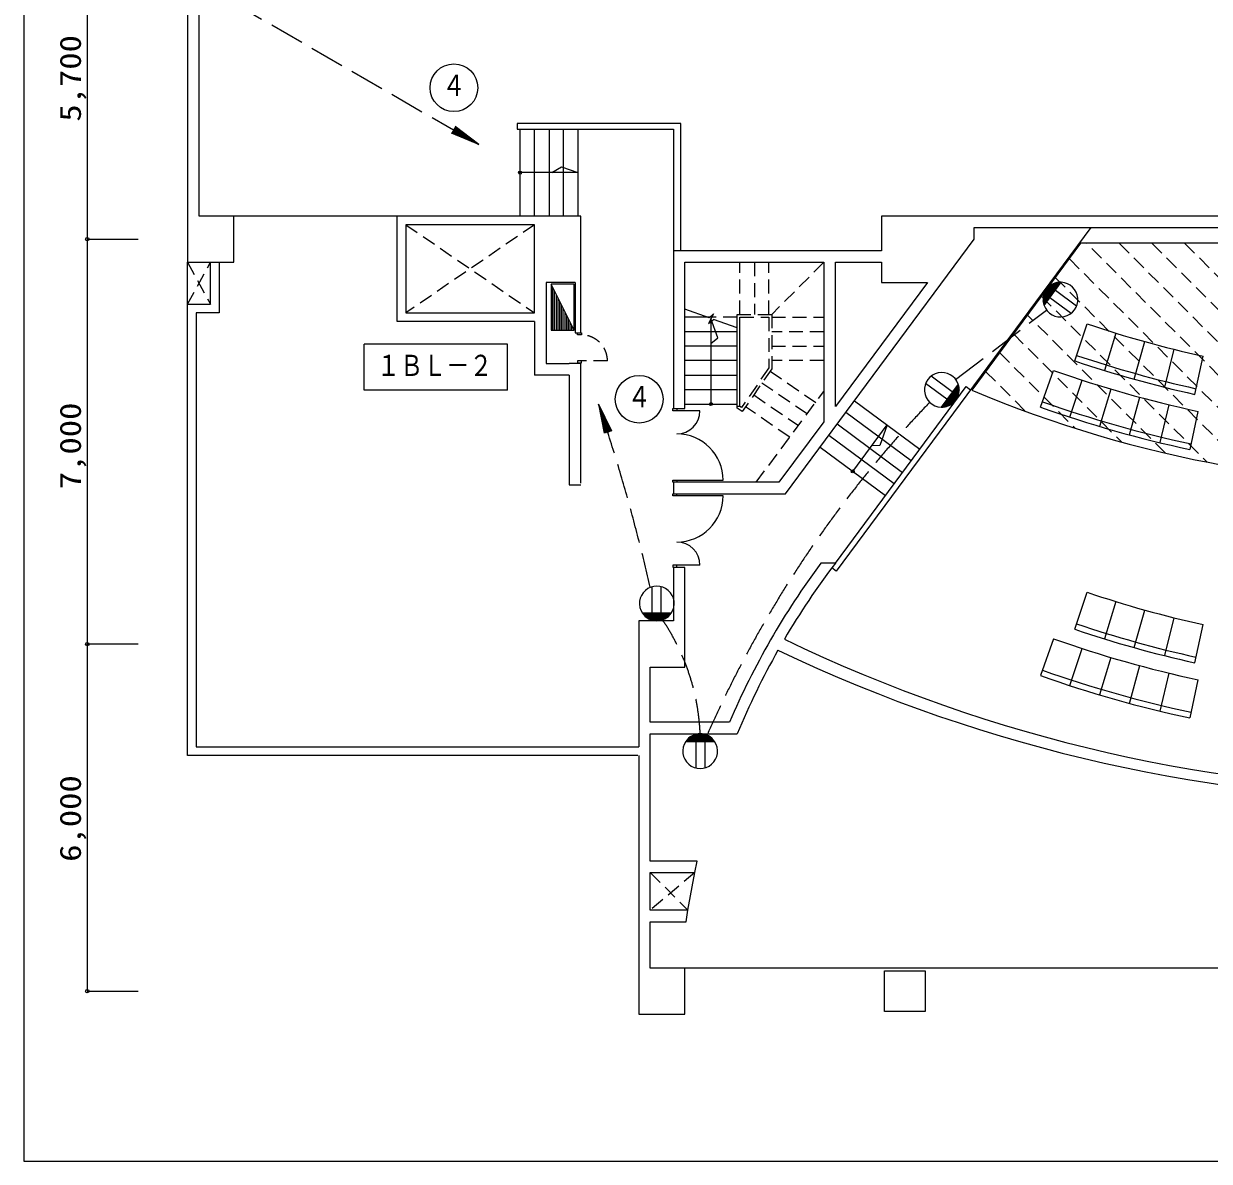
# Model space of a CAD drawing. Units: millimetres, scale not verified. Extents: x -74784 to -18784, y -38641 to 559.
# Drawn here: x -74784 to -54290, y -38641 to -18976 of the extents above; entities that cross this region are included whole.
import ezdxf
from ezdxf.enums import TextEntityAlignment as Align

# ---------------------------------------------------------------- set-up
doc = ezdxf.new("R2010")
doc.units = ezdxf.units.MM
doc.header["$LTSCALE"] = 200
for name, pattern in [('CHAIN1', [8, 5, -1, 1, -1]), ('DASHED1', [1.8, 1.2, -0.6]), ('DASHED3', [4, 3, -1])]:
    doc.linetypes.add(name, pattern=pattern)
for name, color, linetype, lineweight in [('1-8', 7, 'Continuous', 9), ('1-9', 4, 'Continuous', 9), ('8-0', 7, 'DASHED3', 9), ('8-1', 7, 'Continuous', 9), ('8-2', 7, 'Continuous', 9), ('F-1', 7, 'Continuous', 9)]:
    doc.layers.add(name, color=color, linetype=linetype, lineweight=lineweight)
doc.styles.add('ＭＳ ゴシック', font='')
doc.styles.get('ＭＳ ゴシック').set_extended_font_data('MS Gothic')

msp = doc.modelspace()

# ---------------------------------------------------------------- linework, layer by layer
at = {"layer": '1-8'}
for p, q in [((-66203.4, -22301), (-66203.4, -20801)), ((-65953.4, -22301), (-65953.4, -20801)), ((-65703.4, -20801), (-65703.4, -22301)), ((-65453.4, -22301), (-65453.4, -20801)), ((-65203.4, -20801), (-65203.4, -22301)), ((-63426.7, -22901), (-63426.7, -20701)), ((-65203.4, -21551), (-66203.4, -21551)), ((-65953.4, -22451), (-68178.4, -22451)), ((-68178.4, -22451), (-68178.4, -23976)), ((-65953.4, -23976), (-65953.4, -22451)), ((-59953.4, -22901), (-63553.4, -22901)), ((-56513.6, -22771), (-58396.5, -25312.7)), ((-43968.3, -22771), (-56513.6, -22771)), ((-65753.4, -23451), (-65753.4, -24851)), ((-65253.4, -23451), (-65753.4, -23451)), ((-68178.4, -23976), (-65953.4, -23976)), ((-62935.9, -24060.3), (-63353.4, -23912)), ((-65953.4, -24126), (-65953.4, -25051)), ((-62962, -24051), (-63353.4, -24051)), ((-62903.4, -24071.9), (-62903.4, -25551)), ((-62453.4, -24231.7), (-62861.1, -24086.9)), ((-56614.7, -24805), (-56398.4, -24165.5)), ((-65143.4, -24321.2), (-65143.4, -24356.2)), ((-62453.4, -24301), (-63353.4, -24301)), ((-62453.4, -25593.9), (-62453.4, -24231.7)), ((-62403.4, -25593.9), (-62403.4, -24249.5)), ((-55903.6, -24325.5), (-56102.5, -24970.5)), ((-62453.4, -24551), (-63353.4, -24551)), ((-55586, -25122.2), (-55404.6, -24472)), ((-54901.9, -24605), (-55065.7, -25259.8)), ((-54541.8, -25383.3), (-54395.8, -24724.3)), ((-65753.4, -24851), (-65353.4, -24851)), ((-65153.4, -24851), (-65353.4, -24851)), ((-65143.4, -24806.2), (-65213.4, -24806.2)), ((-65153.4, -26919.6), (-65153.4, -24851)), ((-62453.4, -24801), (-63353.4, -24801)), ((-57206.5, -25605.3), (-56980.9, -24969.1)), ((-65353.4, -25051), (-65953.4, -25051)), ((-65353.4, -25051), (-65353.4, -26947.3)), ((-63353.4, -25051), (-62453.4, -25051)), ((-56697.7, -25778.4), (-56488.6, -25136.6)), ((-63353.4, -25301), (-62453.4, -25301)), ((-55992.2, -25291.3), (-56184.7, -25938.3)), ((-63353.4, -25551), (-62453.4, -25551)), ((-62403.4, -25593.9), (-62453.4, -25593.9)), ((-60422.4, -25494), (-59293.1, -26330.6)), ((-55667.7, -26084.9), (-55491.9, -25433.2)), ((-54988.1, -25562.1), (-55147, -26218.1)), ((-63493.4, -25631), (-63493.4, -25666)), ((-59442, -26531.4), (-60571.3, -25694.9)), ((-54623.1, -26337.9), (-54481.2, -25678)), ((-60720.1, -25895.7), (-59590.8, -26732.3)), ((-59739.6, -26933.2), (-60868.9, -26096.6)), ((-61017.7, -26297.5), (-59888.4, -27134.1)), ((-65353.4, -26947.3), (-65151.3, -26947.3)), ((-63553.4, -26901), (-63553.4, -27101)), ((-63493.4, -26866), (-63493.4, -26901)), ((-63563.4, -27136), (-63563.4, -27101)), ((-62693.4, -27136), (-63563.4, -27136)), ((-63493.4, -27136), (-63493.4, -27101)), ((-63493.4, -28371), (-63493.4, -28336)), ((-60752.9, -28301), (-61003.3, -28301)), ((-56614.7, -29445.1), (-56398.4, -28805.7)), ((-55903.6, -28965.7), (-56102.5, -29610.7)), ((-64153.4, -29299.3), (-64153.4, -31476)), ((-55586, -29762.3), (-55404.6, -29112.2)), ((-54901.9, -29245.1), (-55065.7, -29900)), ((-54541.8, -30023.5), (-54395.8, -29364.4)), ((-56980.9, -29609.3), (-57206.5, -30245.5)), ((-56697.7, -30418.5), (-56488.6, -29776.7)), ((-55992.2, -29931.5), (-56184.7, -30578.4)), ((-55667.7, -30725), (-55491.9, -30073.3)), ((-54988.1, -30202.3), (-55147, -30858.3)), ((-54623.1, -30978.1), (-54481.2, -30318.2)), ((-64153.4, -31626), (-64153.4, -36101)), ((-63301, -34301), (-63184.6, -33651)), ((-63953.4, -35301), (-63953.4, -34501)), ((-36535.7, -35301), (-63953.4, -35301)), ((-63353.4, -36101), (-63353.4, -35301)), ((-64153.4, -36101), (-63353.4, -36101))]:
    msp.add_line(p, q, dxfattribs=at)
at = {"layer": '1-8', "linetype": 'DASHED1'}
for p, q in [((-68178.4, -22451), (-65953.4, -23976)), ((-65953.4, -22451), (-68178.4, -23976)), ((-52334.8, -26848.9), (-56412.7, -22771)), ((-55847, -22771), (-51717.2, -26900.9)), ((-55281.3, -22771), (-51118.6, -26933.7)), ((-54715.6, -22771), (-50537.4, -26949.3)), ((-71953.4, -23101), (-71553.4, -23826)), ((-71953.4, -23826), (-71553.4, -23101)), ((-62403.4, -24001), (-62403.4, -23101)), ((-62153.4, -23101), (-62153.4, -24001)), ((-61903.4, -24001), (-61903.4, -23101)), ((-52973.6, -26775.7), (-56711.4, -23038)), ((-56952.1, -23363), (-53636.3, -26678.8)), ((-57192.8, -23687.9), (-54326, -26554.8)), ((-62453.4, -24051), (-62962, -24051)), ((-61903.4, -24051), (-61903.4, -24925.4)), ((-61853.4, -24051), (-60953.4, -24051)), ((-55047, -26399.4), (-57433.6, -24012.9)), ((-60953.4, -24301), (-61853.4, -24301)), ((-57674.3, -24337.8), (-55804.9, -26207.2)), ((-61853.4, -24551), (-60953.4, -24551)), ((-57915, -24662.8), (-56607.4, -25970.4)), ((-64693.4, -24806.2), (-65143.4, -24806.2)), ((-61881.7, -24982.1), (-61093.8, -25522.4)), ((-60953.4, -24801), (-61853.4, -24801)), ((-58155.8, -24987.7), (-57465.5, -25677.9)), ((-61243.3, -25723), (-62023, -25188.3)), ((-62164.4, -25394.5), (-61392.7, -25923.7)), ((-62120.7, -26901), (-60953.4, -25333.8)), ((-61542.2, -26124.3), (-62305.8, -25600.7)), ((-63953.4, -33651), (-63301, -34301)), ((-63184.6, -33651), (-63953.1, -34301))]:
    msp.add_line(p, q, dxfattribs=at)
at = {"layer": '1-8'}
for points in [[(-68790.9, -5401), (-68790.9, -5181), (-71953.4, -5181), (-71953.4, -23101)], [(-65153.4, -24321.2), (-65153.4, -22301), (-71753.4, -22301), (-71753.4, -17401), (-71153.4, -17401), (-71153.4, -16601), (-71753.4, -16601), (-71753.4, -11701), (-71153.4, -11701), (-71153.4, -10901), (-71753.4, -10901), (-71753.4, -6574.8), (-68978.4, -6574.8)], [(-63426.7, -20701), (-66253.4, -20701), (-66253.4, -20801), (-63553.4, -20801), (-63553.4, -25626.1), (-63353.4, -25626.1), (-63353.4, -23101), (-60953.4, -23101), (-60953.4, -25859.7), (-61729, -26901), (-63563.4, -26901), (-63563.4, -26866), (-62693.4, -26866)], [(-65652.8, -21551), (-65489.7, -21450.2), (-65203.4, -21551)], [(-71953.4, -23101), (-71153.4, -23101), (-71153.4, -22301)], [(-65953.4, -24126), (-68328.4, -24126), (-68328.4, -22301)], [(-44503.4, -22501), (-44503.4, -22301), (-59953.4, -22301), (-59953.4, -22901)], [(-63563.4, -27101), (-61613, -27101), (-58353.4, -22701), (-58353.4, -22501), (-42153.4, -22501), (-42153.4, -22701), (-38893.8, -27101), (-36943.4, -27101), (-36943.4, -27136), (-37813.4, -27136)], [(-56338.4, -22501), (-60738.3, -28440.3), (-60815.1, -28383.4)], [(-71953.4, -23826), (-71553.4, -23826), (-71553.4, -23101)], [(-64169.3, -31626), (-71953.4, -31626), (-71953.4, -23101)], [(-71403.4, -23101), (-71403.4, -23976), (-71803.4, -23976)], [(-65253.4, -23451), (-65253.4, -24321.2), (-65143.4, -24321.2)], [(-71803.4, -23976), (-71803.4, -31476), (-64153.4, -31476)], [(-62935.9, -24060.3), (-62857.9, -23991.8), (-62946, -24160.4), (-62861.1, -24086.9)], [(-62903.4, -24502.3), (-62783.7, -24404.9), (-62903.4, -24071.9)], [(-65143.4, -24356.2), (-65213.4, -24356.2), (-65213.4, -24321.2)], [(-65213.4, -24806.2), (-65213.4, -24841.2), (-65143.4, -24841.2), (-65143.4, -24806.2)], [(-60752.9, -28301), (-58491.6, -25248.6), (-58415.6, -25304.9)], [(-63093.4, -25666), (-63563.4, -25666), (-63563.4, -25631), (-63493.4, -25631)], [(-60453.1, -26715.8), (-59857.8, -25912.3), (-59985.1, -26267.4), (-60125.7, -26273.8)], [(-62582.1, -31051), (-63953.4, -31051), (-63953.4, -30101), (-63353.4, -30101), (-63353.4, -28375.9), (-63553.4, -28375.9), (-63553.4, -29301), (-64153.4, -29301)], [(-63093.4, -28336), (-63563.4, -28336), (-63563.4, -28371), (-63493.4, -28371)], [(-63953.4, -34301), (-63953.4, -33651), (-63184.6, -33651), (-63142, -33451), (-63953.4, -33451), (-63953.4, -31251), (-62449.2, -31251)], [(-63953.1, -34501), (-63330.1, -34501), (-63301, -34301), (-63953.1, -34301)]]:
    msp.add_lwpolyline(points, dxfattribs=at)
at = {"layer": '1-8', "linetype": 'DASHED1'}
for points in [[(-60953.4, -23101), (-61853.4, -24001), (-61853.4, -24940.9), (-62362.1, -25682.8), (-62453.4, -25620.3), (-62453.4, -25593.9)], [(-62453.4, -24231.7), (-62453.4, -24001), (-61853.4, -24001)], [(-62403.4, -24249.5), (-62403.4, -24051), (-61903.4, -24051)], [(-61903.4, -24925.4), (-62375.1, -25613.3), (-62403.4, -25593.9)]]:
    msp.add_lwpolyline(points, dxfattribs=at)
at = {"layer": '1-8'}
for points in [[(-59159.3, -23451), (-60753.4, -25591.2), (-60753.4, -23101), (-59953.4, -23101), (-59953.4, -23451)], [(-59903.4, -36051), (-59903.4, -35351), (-59203.4, -35351), (-59203.4, -36051)]]:
    msp.add_lwpolyline(points, close=True, dxfattribs=at)
for centre in [(-66203.4, -21551), (-62903.4, -25551), (-60453.1, -26715.8)]:
    msp.add_circle(centre, 25, dxfattribs=at)
for centre, radius, start, end in [((-50240.1, -5960.9), 19218.1, 251.31029, 257.51169), ((-50240.1, -5960.9), 19793.1, 251.31029, 257.51169), ((-50240.1, -5960.9), 20168.1, 250.47411, 257.8607), ((-50240.1, -5960.9), 19893.1, 251.31029, 257.51169), ((-50240.1, -5960.9), 20843.1, 250.47411, 257.8607), ((-50240.1, -5960.9), 20743.1, 250.47411, 257.8607), ((-63493.4, -25666), 400, 270, 0), ((-63493.4, -26866), 800, 0, 90), ((-63493.4, -27136), 800, 270, 0), ((-63493.4, -28336), 400, 0, 90), ((-50253.4, -36301), 13400, 143.34359, 156.93401), ((-50253.4, -36301), 13200, 142.6948, 149.56556), ((-50240.1, -10601.1), 19218.1, 251.31029, 257.51169), ((-50240.1, -10601.1), 19893.1, 251.31029, 257.51169), ((-50240.1, -10601.1), 19793.1, 251.31029, 257.51169), ((-50235.6, -6083.6), 26146.5, 244.15336, 295.7793), ((-50240.1, -10601.1), 20168.1, 250.47411, 257.8607), ((-50253.4, -36301), 13200, 150.5268, 157.50668), ((-50253.4, -5729.9), 26678.5, 244.48486, 295.51514), ((-50240.1, -10601.1), 20843.1, 250.47411, 257.8607), ((-50240.1, -10601.1), 20743.1, 250.47411, 257.8607)]:
    msp.add_arc(centre, radius, start, end, dxfattribs=at)
at = {"layer": '1-8', "linetype": 'DASHED1'}
msp.add_arc((-65143.4, -24806.2), 450, 0, 90, dxfattribs=at)
at = {"layer": '1-8', "color": 4}
msp.add_arc((-50266.7, -5960.9), 20990.2, 247.21247, 297.08364, dxfattribs=at)
at = {"layer": '1-9'}
msp.add_line((-73684.6, -5611.9), (-73684.6, -35701), dxfattribs=at)
at = {"layer": '1-9', "linetype": 'CHAIN1'}
for p, q in [((-73684.6, -22701), (-72807.6, -22701)), ((-72807.6, -29701), (-73684.6, -29701)), ((-73684.6, -35701), (-72807.6, -35701))]:
    msp.add_line(p, q, dxfattribs=at)
at = {"layer": '1-9'}
for centre in [(-73684.6, -22701), (-73684.6, -29701), (-73684.6, -35701)]:
    msp.add_circle(centre, 30, dxfattribs=at)
at = {"layer": '8-0'}
msp.add_line((-58674.5, -25124.3), (-57101.1, -23927.3), dxfattribs=at)
msp.add_arc((-44852.8, -39227.4), 19786.4, 136.15325, 156.30874, dxfattribs=at)
at = {"layer": '8-1'}
for p, q in [((-65266.3, -23476.7), (-65666.3, -23476.7)), ((-65266.3, -24276.7), (-65666.3, -23476.7)), ((-65636.3, -24276.7), (-65636.3, -23536.7)), ((-65266.3, -24276.7), (-65266.3, -23476.7)), ((-57162, -23759.8), (-56936.1, -23454.9)), ((-57162, -23732.7), (-56962.1, -23462.8)), ((-57159.8, -23784.2), (-56912.2, -23449.9)), ((-57159, -23701.4), (-56991.1, -23474.8)), ((-57156.1, -23806.4), (-56889.9, -23447)), ((-57151.1, -23826.9), (-56868.8, -23445.8)), ((-57150.6, -23662.8), (-57025.6, -23494)), ((-57145.1, -23845.9), (-56848.8, -23446)), ((-57125.4, -23601.5), (-57076.9, -23536)), ((-65606.3, -24276.7), (-65606.3, -23596.7)), ((-65576.3, -24276.7), (-65576.3, -23656.7)), ((-65546.3, -24276.7), (-65546.3, -23716.7)), ((-57043.4, -23708.7), (-56676, -23980.9)), ((-56950.4, -23583.2), (-56583, -23855.4)), ((-65516.3, -24276.7), (-65516.3, -23776.7)), ((-65486.3, -24276.7), (-65486.3, -23836.7)), ((-65456.3, -24276.7), (-65456.3, -23896.7)), ((-65426.3, -24276.7), (-65426.3, -23956.7)), ((-65396.3, -24276.7), (-65396.3, -24016.7)), ((-65366.3, -24276.7), (-65366.3, -24076.7)), ((-65336.3, -24276.7), (-65336.3, -24136.7)), ((-65306.3, -24276.7), (-65306.3, -24196.7)), ((-68899.6, -25313.3), (-68899.6, -24513.3)), ((-66421.8, -24513.3), (-68899.6, -24513.3)), ((-66421.8, -25313.3), (-66421.8, -24513.3)), ((-58825.1, -25468.4), (-59192.5, -25196.2)), ((-58732.1, -25342.9), (-59099.5, -25070.7)), ((-58630.5, -25205.7), (-58926.7, -25605.6)), ((-66421.8, -25313.3), (-68899.6, -25313.3)), ((-58624.4, -25224.8), (-58906.7, -25605.8)), ((-58619.4, -25245.2), (-58885.7, -25604.6)), ((-58615.7, -25267.5), (-58863.4, -25601.7)), ((-58613.6, -25291.8), (-58839.5, -25596.7)), ((-58613.5, -25318.9), (-58813.5, -25588.8)), ((-58616.5, -25350.2), (-58784.4, -25576.8)), ((-58624.9, -25388.8), (-58750, -25557.6)), ((-58650.2, -25450.1), (-58698.7, -25515.6)), ((-63918.4, -29165.5), (-63918.4, -28708.3)), ((-63762.2, -29165.5), (-63762.2, -28708.3)), ((-63591.4, -29165.5), (-64089.1, -29165.5)), ((-63603.2, -29181.7), (-64077.4, -29181.7)), ((-63616.7, -29197.9), (-64063.9, -29197.9)), ((-63632.3, -29214.1), (-64048.3, -29214.1)), ((-63650.6, -29230.4), (-64030, -29230.4)), ((-63672.4, -29246.6), (-64008.2, -29246.6)), ((-63699.3, -29262.8), (-63981.3, -29262.8)), ((-63735.3, -29279), (-63945.3, -29279)), ((-63799.5, -29295.2), (-63881, -29295.2)), ((-63313.8, -31352.7), (-62866.6, -31352.7)), ((-63298.2, -31336.5), (-62882.2, -31336.5)), ((-63279.9, -31320.2), (-62900.5, -31320.2)), ((-63258.1, -31304), (-62922.3, -31304)), ((-63231.2, -31287.8), (-62949.2, -31287.8)), ((-63195.2, -31271.6), (-62985.2, -31271.6)), ((-63130.9, -31255.4), (-63049.4, -31255.4)), ((-63339, -31385.1), (-62841.3, -31385.1)), ((-63327.3, -31368.9), (-62853.1, -31368.9)), ((-63168.3, -31385.1), (-63168.3, -31842.3)), ((-63012.1, -31385.1), (-63012.1, -31842.3))]:
    msp.add_line(p, q, dxfattribs=at)
msp.add_lwpolyline([(-65666.3, -23476.7), (-65666.3, -24276.7), (-65266.3, -24276.7)], dxfattribs=at)
for centre, start, end in [((-56862.3, -23745.7), 87.42281, 199.51383), ((-56862.3, -23745.7), 87.42281, 199.51383), ((-56862.3, -23745.7), 199.51383, 87.42281), ((-58913.2, -25305.9), 19.51383, 267.42281), ((-58913.2, -25305.9), 267.42281, 19.51383), ((-58913.2, -25305.9), 267.42281, 19.51383), ((-63840.3, -28998), 326.0455, 213.95448), ((-63840.3, -28998), 213.95448, 326.0455), ((-63840.3, -28998), 213.95448, 326.0455), ((-63090.2, -31552.6), 33.95448, 146.0455), ((-63090.2, -31552.6), 33.95448, 146.0455), ((-63090.2, -31552.6), 146.0455, 33.95448)]:
    msp.add_arc(centre, 300, start, end, dxfattribs=at)
at = {"layer": '8-2', "linetype": 'DASHED3'}
msp.add_line((-71190.5, -18598), (-66915.6, -21064.3), dxfattribs=at)
at = {"layer": '8-2'}
for p, q in [((-66915.6, -21064.3), (-67389.9, -20870.9)), ((-67235.3, -20821.8), (-67385.4, -20863)), ((-67220.2, -20833.3), (-67377, -20876.2)), ((-67250.3, -20810.4), (-67374.9, -20844.5)), ((-67265.4, -20799), (-67364.4, -20826.1)), ((-67205.1, -20844.7), (-67354.1, -20885.5)), ((-67280.5, -20787.6), (-67353.9, -20807.7)), ((-67295.5, -20776.1), (-67343.4, -20789.2)), ((-67310.6, -20764.7), (-67332.8, -20770.8)), ((-67190.1, -20856.1), (-67331.3, -20894.8)), ((-66915.6, -21064.3), (-67323.7, -20754.8)), ((-67175, -20867.5), (-67308.5, -20904.1)), ((-67159.9, -20879), (-67285.7, -20913.4)), ((-67144.9, -20890.4), (-67262.9, -20922.7)), ((-67129.8, -20901.8), (-67240, -20932)), ((-67114.8, -20913.2), (-67217.2, -20941.3)), ((-67099.7, -20924.7), (-67194.4, -20950.6)), ((-67084.6, -20936.1), (-67171.6, -20959.9)), ((-67069.6, -20947.5), (-67148.8, -20969.2)), ((-67054.5, -20958.9), (-67126, -20978.5)), ((-67039.4, -20970.4), (-67103.1, -20987.8)), ((-67024.4, -20981.8), (-67080.3, -20997.1)), ((-67009.3, -20993.2), (-67057.5, -21006.4)), ((-66994.2, -21004.6), (-67034.7, -21015.7)), ((-66979.2, -21016.1), (-67011.9, -21025)), ((-66964.1, -21027.5), (-66989.1, -21034.3)), ((-66949, -21038.9), (-66966.2, -21043.6)), ((-66934, -21050.3), (-66943.4, -21052.9)), ((-66918.9, -21061.8), (-66920.6, -21062.2)), ((-64847, -25554.5), (-64621.6, -26014.5)), ((-64847, -25554.5), (-64748.3, -26057.1)), ((-64846.2, -25558.6), (-64844.6, -25559.3)), ((-64842.5, -25577.1), (-64833.8, -25581.5)), ((-64838.9, -25595.7), (-64822.9, -25603.6)), ((-64835.2, -25614.2), (-64812.1, -25625.7)), ((-64831.6, -25632.8), (-64801.2, -25647.9)), ((-64828, -25651.3), (-64790.4, -25670)), ((-64824.3, -25669.9), (-64779.5, -25692.1)), ((-64820.7, -25688.4), (-64768.7, -25714.2)), ((-64817, -25707), (-64757.9, -25736.4)), ((-64813.4, -25725.5), (-64747, -25758.5)), ((-64809.8, -25744.1), (-64736.2, -25780.6)), ((-64806.1, -25762.7), (-64725.3, -25802.7)), ((-64802.5, -25781.2), (-64714.5, -25824.9)), ((-64798.8, -25799.8), (-64703.7, -25847)), ((-64795.2, -25818.3), (-64692.8, -25869.1)), ((-64791.6, -25836.9), (-64682, -25891.3)), ((-64787.9, -25855.4), (-64671.1, -25913.4)), ((-64784.3, -25874), (-64660.3, -25935.5)), ((-64780.6, -25892.5), (-64649.5, -25957.6)), ((-64777, -25911.1), (-64638.6, -25979.8)), ((-64773.3, -25929.6), (-64627.8, -26001.9)), ((-64769.7, -25948.2), (-64630.3, -26017.4)), ((-64766.1, -25966.7), (-64650.4, -26024.1)), ((-64762.4, -25985.3), (-64670.5, -26030.9)), ((-64758.8, -26003.8), (-64690.6, -26037.7)), ((-64755.1, -26022.4), (-64710.7, -26044.4)), ((-64751.5, -26041), (-64730.8, -26051.2))]:
    msp.add_line(p, q, dxfattribs=at)
for centre in [(-67347.2, -20083.2), (-64144.7, -25468.3)]:
    msp.add_circle(centre, 412.5, dxfattribs=at)
at = {"layer": '8-2', "linetype": 'DASHED3'}
for centre, radius, start, end in [((-96605.6, -36243.7), 33509.2, 12.97584, 18.60199), ((-66905.8, -31420.2), 3819.7, 2.626, 33.97018)]:
    msp.add_arc(centre, radius, start, end, dxfattribs=at)
at = {"layer": 'F-1'}
msp.add_line((-74783.9, -38641.4), (-18783.9, -38641.4), dxfattribs=at)
msp.add_lwpolyline([(-18783.9, 558.6), (-74783.9, 558.6), (-74783.9, -38641.4)], dxfattribs=at)

# ---------------------------------------------------------------- texts
at = {"layer": '1-9', "style": 'ＭＳ ゴシック', "width": 1.2}
for s, p in [('5,700', (-73684.6, -20669.3)), ('7,000', (-73684.6, -27022.3)), ('6,000', (-73684.6, -33464.3))]:
    msp.add_text(s, height=366.6, rotation=90, dxfattribs=at).set_placement(p, align=Align.BOTTOM_LEFT)
at = {"layer": '8-2', "style": 'ＭＳ ゴシック', "width": 0.8}
for s, p in [('４', (-67547.2, -20333.2)), ('１ＢＬ－２', (-68679.4, -25176.2)), ('４', (-64344.7, -25718.3))]:
    msp.add_text(s, height=366.6, dxfattribs=at).set_placement(p, align=Align.BOTTOM_LEFT)

doc.saveas('drawing.dxf')
